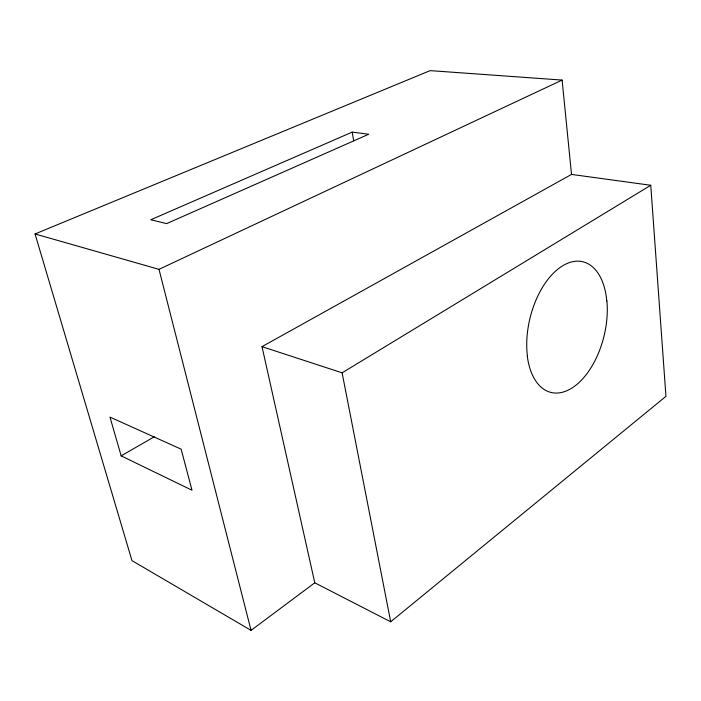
<?xml version="1.0" encoding="UTF-8"?>
<svg xmlns="http://www.w3.org/2000/svg" width="701" height="701" viewBox="0 0 701 701"><rect width="100%" height="100%" fill="white"/><g stroke="black" fill="none" stroke-linecap="round" stroke-linejoin="round"><path stroke-width="1.05" d="M390.694 621.796L665.95 396.337L650.756 185.266L571.517 174.418L262.008 346.644L314.784 582.794L390.694 621.796L342.114 372.827L262.008 346.644M571.517 174.418L562.106 80.08L430.142 70.626L35.05 233.959L131.972 560.634L251.054 630.374L314.784 582.794M342.114 372.827L650.756 185.266M121.159 455.86L191.995 490.218L181.147 449.175L109.961 417.086L121.159 455.86L154.22 436.819M35.05 233.959L158.996 269.342L562.106 80.08M352.182 132.121L150.75 219.772L166.628 223.619L368.708 134.25L352.182 132.121L353.69 140.752M158.996 269.342L251.054 630.374M606.908 301.001A67.252 38.143 -76.3 0 1 573.4 387.075A67.252 38.143 -76.3 0 1 527.275 355.915M527.38 355.845A67.252 38.02 -76.3 0 1 560.616 267.116A67.252 38.02 -76.3 0 1 606.803 301.071"/></g></svg>
